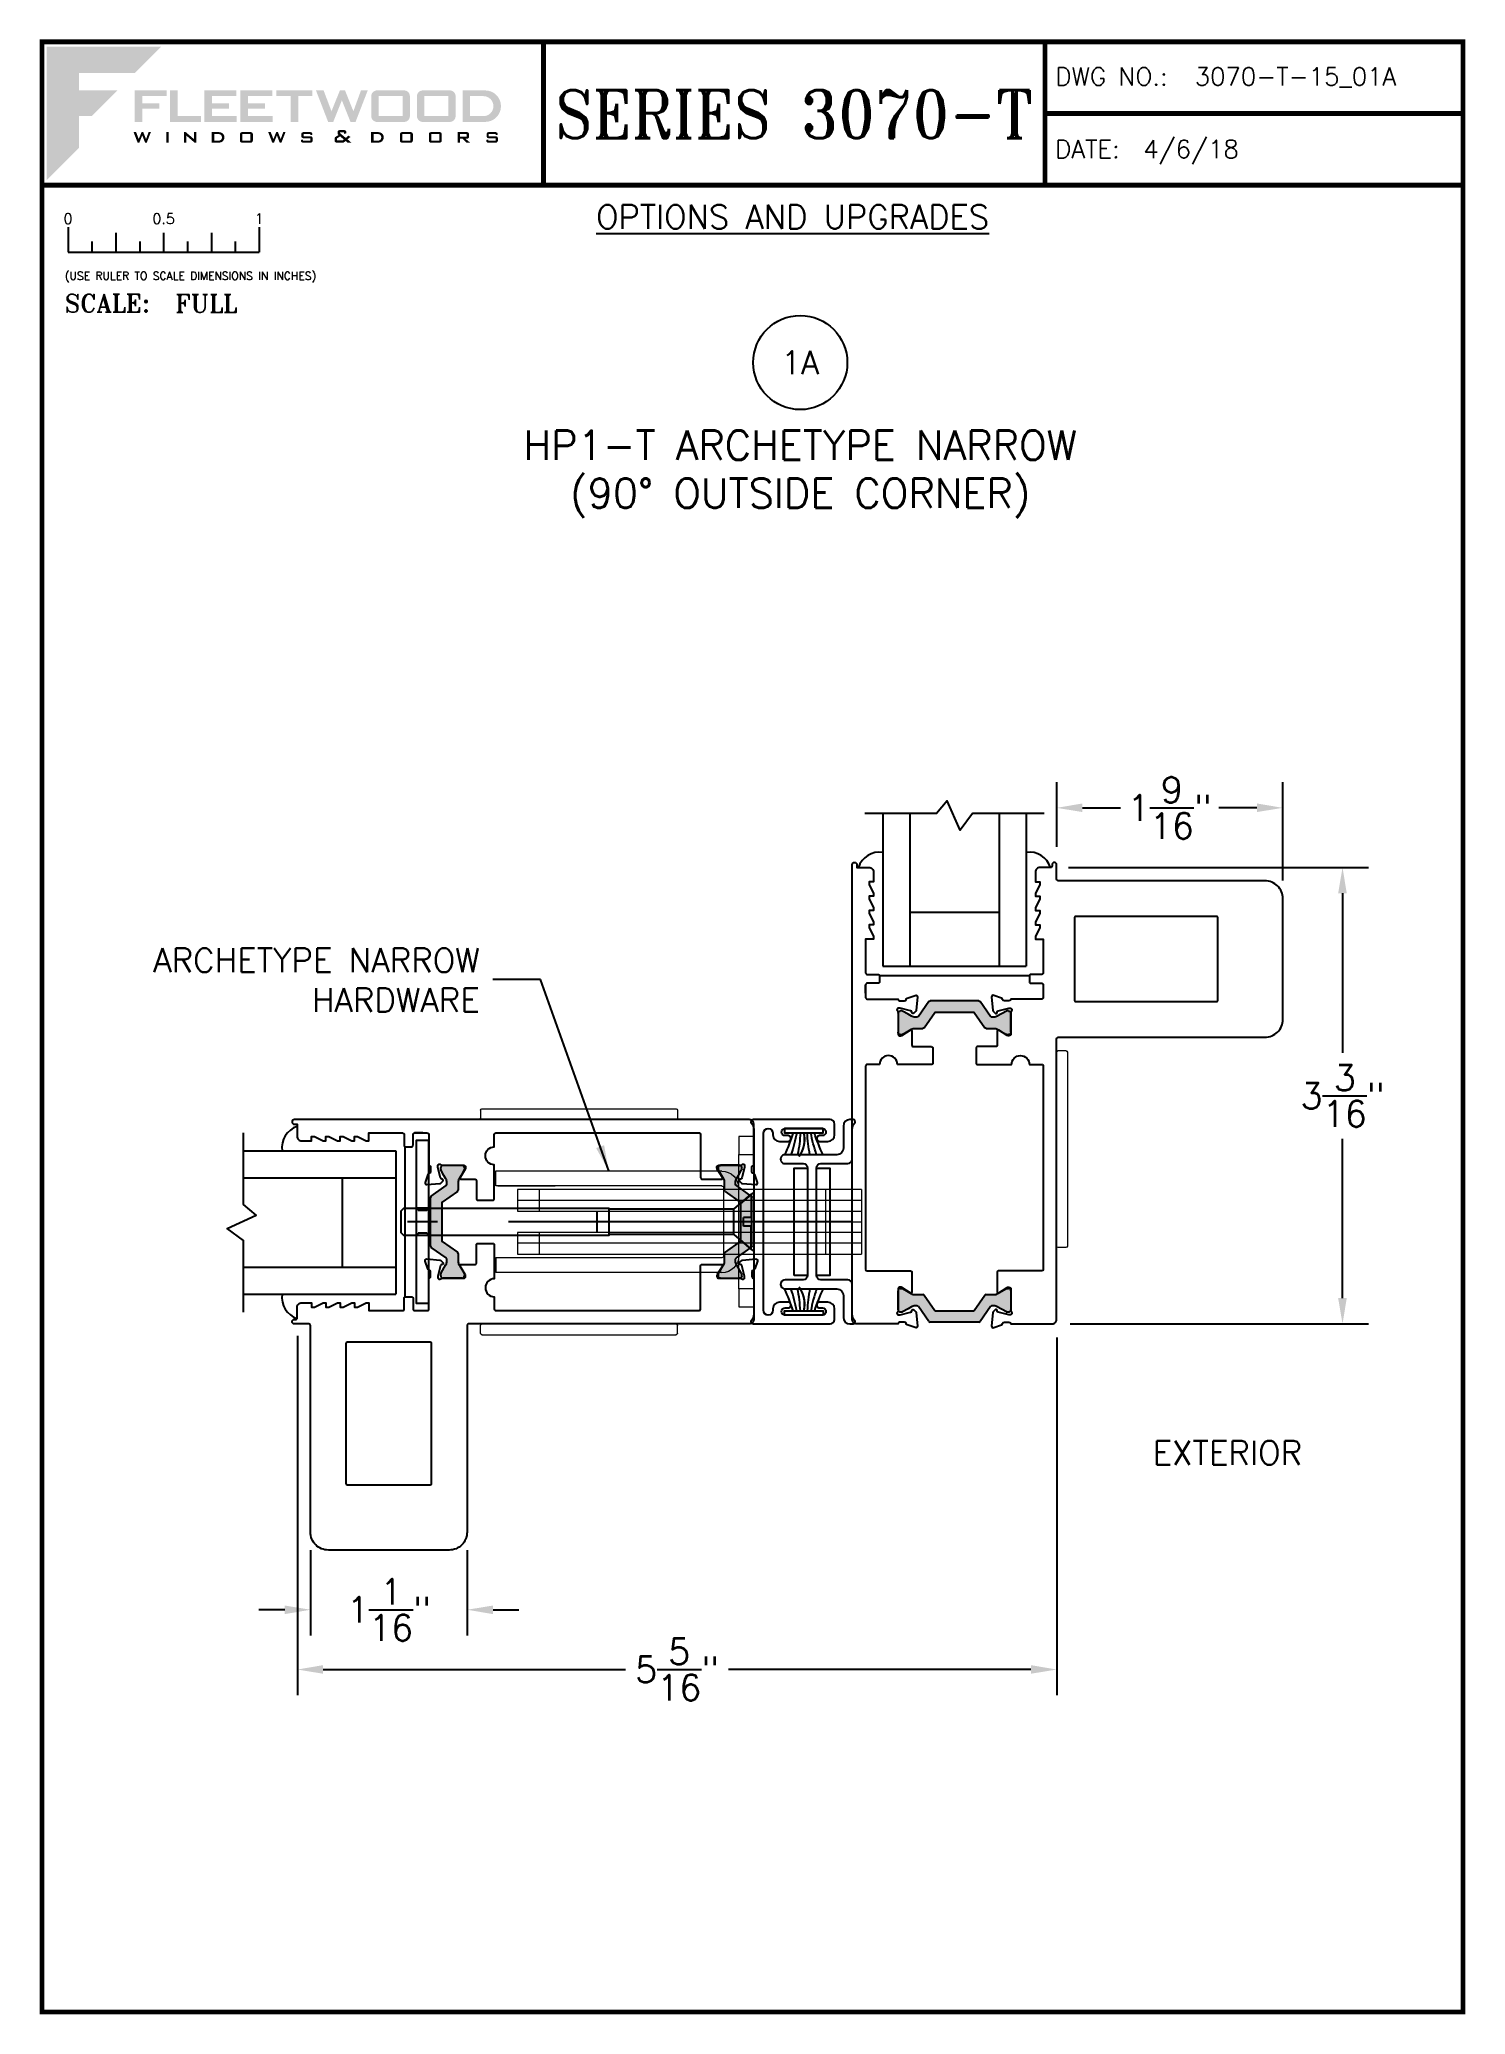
# Paper-space layout 'DETAIL 1A' of a CAD drawing. Extents: x 0.3 to 7.8, y 0.1 to 10.4.
# The model-space entities are those that its viewports show. They can reach past a viewport. Long polylines and large blocks are cut down to what shows.
import ezdxf
from ezdxf.enums import TextEntityAlignment as Align

# ---------------------------------------------------------------- set-up
doc = ezdxf.new("R2010")
doc.units = 0
doc.header["$LTSCALE"] = 0.25
doc.header["$MEASUREMENT"] = 0
doc.layers.get('0').update_dxf_attribs({"linetype": 'CONTINUOUS'})
doc.layers.get('DEFPOINTS').update_dxf_attribs({"color": 1, "linetype": 'CONTINUOUS'})
for name, color, linetype in [('DIM', 7, 'CONTINUOUS'), ('GLASS-VINYL', 7, 'CONTINUOUS'), ('I-STRUT', 7, 'CONTINUOUS'), ('SEAL', 7, 'CONTINUOUS'), ('TEXT', 7, 'CONTINUOUS'), ('TRACK', 7, 'CONTINUOUS'), ('VENT', 5, 'CONTINUOUS')]:
    doc.layers.add(name, color=color, linetype=linetype)
doc.layers.add('VP', color=40, linetype='CONTINUOUS', plot=False)
doc.layers.get('VP').off()
doc.styles.add('ROMANS', font='romans')
doc.styles.add('ROMANT', font='romant')
doc.styles.add('SIMPLEX-094', font='simplex.shx', dxfattribs={"height": 0.094})
doc.styles.get("Standard").update_dxf_attribs({"font": 'simplex.shx'})
doc.dimstyles.new('THREE-QUARTER SCALE', dxfattribs={"dimscale": 0.75, "dimtxt": 0.18, "dimasz": 0.18, "dimexe": 0.18, "dimexo": 0.125, "dimgap": 0.09, "dimtad": 0, "dimtih": 1, "dimtoh": 1, "dimdec": 4, "dimlfac": 1.333, "dimzin": 0, "dimdsep": 46, "dimlunit": 5, "dimtxsty": 'Standard', "dimcen": 0.09, "dimadec": 0, "dimazin": 0, "dimtfac": 1, "dimtdec": 4, "dimtofl": 0, "dimtmove": 0, "dimatfit": 3, "dimfxl": 0, "dimtolj": 1, "dimtzin": 0, "dimarcsym": 0})

# ---------------------------------------------------------------- blocks, each defined once
blk = doc.blocks.new('*D139')
at = {"layer": 'DEFPOINTS', "color": 0}
for p in [(1.65, 3.758), (5.624, 3.75), (5.624, 1.918)]:
    blk.add_point(p, dxfattribs=at)
at = {"layer": 'TRACK', "color": 0, "lineweight": -2}
for p, q in [((1.65, 3.665), (1.65, 1.783)), ((5.624, 3.656), (5.624, 1.783)), ((1.785, 1.918), (3.367, 1.918)), ((5.489, 1.918), (3.907, 1.918))]:
    blk.add_line(p, q, dxfattribs=at)
at = {"layer": 'TRACK', "color": 0}
for points in [[(1.785, 1.941), (1.785, 1.896), (1.65, 1.918)], [(5.489, 1.941), (5.489, 1.896), (5.624, 1.918)]]:
    blk.add_solid(points, dxfattribs=at)
at = {"layer": 'TRACK', "color": 0, "insert": (3.637, 1.918), "char_height": 0.135, "attachment_point": 5}
blk.add_mtext('\\A1;5{\\H1.000000x;\\S5/16;}"', dxfattribs=at)
blk = doc.blocks.new('sectball')
blk.add_circle((0, 0), 0.125)
blk.add_attdef('NO', text='', height=0.062).set_placement((0, 0), align=Align.MIDDLE_CENTER)
for tag, p in [('LINE1', (0, -0.2588)), ('LINE2', (0, -0.3864)), ('LINE3', (0, -0.5214))]:
    blk.add_attdef(tag, text='', height=0.078).set_placement(p, align=Align.CENTER)
blk = doc.blocks.new('Fleetwood_Logo_6-10-15')
h = blk.add_hatch(color=154)
h.dxf.hatch_style = 1
h.paths.add_polyline_path([(0.2526, -0.0017), (0.0019, -0.0017), (0.0019, -0.2942), (0.0725, -0.2236), (0.0725, -0.1535), (0.1007, -0.1535), (0.1567, -0.0976), (0.0725, -0.0976), (0.0725, -0.0596), (0.1946, -0.0596)])
h = blk.add_hatch(color=251)
h.dxf.hatch_style = 1
h.paths.add_polyline_path([(0.2487, -0.1256), (0.2112, -0.1256), (0.2112, -0.1102), (0.2647, -0.1102), (0.2647, -0.0976), (0.1946, -0.0976), (0.1946, -0.1667), (0.2112, -0.1667), (0.2112, -0.1377), (0.2487, -0.1377)])
h = blk.add_hatch(color=251)
h.dxf.hatch_style = 1
h.paths.add_polyline_path([(0.2886, -0.0976), (0.272, -0.0976), (0.272, -0.1667), (0.3401, -0.1667), (0.3401, -0.1535), (0.2886, -0.1535)])
h = blk.add_hatch(color=251)
h.dxf.hatch_style = 1
h.paths.add_polyline_path([(0.4175, -0.0976), (0.3474, -0.0976), (0.3474, -0.1667), (0.4185, -0.1667), (0.4185, -0.1534), (0.364, -0.1534), (0.364, -0.1377), (0.4015, -0.1377), (0.4015, -0.1256), (0.364, -0.1256), (0.364, -0.1102), (0.4175, -0.1102)])
h = blk.add_hatch(color=251)
h.dxf.hatch_style = 1
h.paths.add_polyline_path([(0.4965, -0.0976), (0.4264, -0.0976), (0.4264, -0.1667), (0.4975, -0.1667), (0.4975, -0.1534), (0.443, -0.1534), (0.443, -0.1377), (0.4804, -0.1377), (0.4804, -0.1256), (0.443, -0.1256), (0.443, -0.1102), (0.4965, -0.1102)])
h = blk.add_hatch(color=251)
h.dxf.hatch_style = 1
h.paths.add_polyline_path([(0.5842, -0.0976), (0.5054, -0.0976), (0.5054, -0.1102), (0.5365, -0.1102), (0.5365, -0.1667), (0.5531, -0.1667), (0.5531, -0.1102), (0.5842, -0.1102)])
h = blk.add_hatch(color=251)
h.dxf.hatch_style = 1
h.paths.add_polyline_path([(0.6089, -0.0976), (0.5921, -0.0976), (0.6188, -0.1667), (0.63, -0.1667), (0.6489, -0.1192), (0.6679, -0.1667), (0.6789, -0.1667), (0.7056, -0.0976), (0.6908, -0.0976), (0.6742, -0.1433), (0.6558, -0.0976), (0.6446, -0.0976), (0.6261, -0.1433)])
h = blk.add_hatch(color=251)
h.dxf.hatch_style = 1
h.paths.add_polyline_path([(0.7853, -0.0976), (0.726, -0.0976, 0.414214), (0.7133, -0.1102), (0.7133, -0.154, 0.414214), (0.726, -0.1667), (0.7853, -0.1667, 0.414214), (0.798, -0.154), (0.798, -0.1102, 0.414214)])
h.paths.add_polyline_path([(0.7819, -0.1102), (0.7819, -0.154), (0.7294, -0.154), (0.7294, -0.1102)], flags=16)
h = blk.add_hatch(color=251)
h.dxf.hatch_style = 1
h.paths.add_polyline_path([(0.8856, -0.0976), (0.8262, -0.0976, 0.414214), (0.8136, -0.1102), (0.8136, -0.154, 0.414214), (0.8262, -0.1667), (0.8856, -0.1667, 0.414214), (0.8982, -0.154), (0.8982, -0.1102, 0.414214)])
h.paths.add_polyline_path([(0.8822, -0.1102), (0.8822, -0.154), (0.8296, -0.154), (0.8296, -0.1102)], flags=16)
h = blk.add_hatch(color=251)
h.dxf.hatch_style = 1
h.paths.add_polyline_path([(0.9632, -0.0976), (0.914, -0.0976), (0.914, -0.1667), (0.9632, -0.1667, 1)])
h.paths.add_polyline_path([(0.9301, -0.1102), (0.9593, -0.1102, -1), (0.9593, -0.154), (0.9301, -0.154)], flags=16)
h = blk.add_hatch(color=7)
h.dxf.hatch_style = 1
h.paths.add_polyline_path([(0.2301, -0.1891), (0.2251, -0.1891), (0.2196, -0.2043), (0.2134, -0.1891), (0.2097, -0.1891), (0.2035, -0.2043), (0.1978, -0.1891), (0.1922, -0.1891), (0.2011, -0.2121), (0.2048, -0.2121), (0.2112, -0.1963), (0.2175, -0.2121), (0.2212, -0.2121)])
h = blk.add_hatch(color=7)
h.dxf.hatch_style = 1
h.paths.add_polyline_path([(0.2691, -0.1891), (0.2637, -0.1891), (0.2637, -0.2118), (0.2637, -0.2121), (0.2691, -0.2121)])
h = blk.add_hatch(color=7)
h.dxf.hatch_style = 1
h.paths.add_polyline_path([(0.3077, -0.1964), (0.3259, -0.2121), (0.3298, -0.2121), (0.3298, -0.1891), (0.325, -0.1891), (0.325, -0.2047), (0.3067, -0.1891), (0.3029, -0.1891), (0.3029, -0.2121), (0.3077, -0.2121)])
h = blk.add_hatch(color=7)
h.dxf.hatch_style = 1
h.paths.add_polyline_path([(0.3801, -0.1891), (0.3637, -0.1891), (0.3637, -0.2121), (0.3801, -0.2121, 1)])
h.paths.add_polyline_path([(0.3691, -0.2079), (0.3691, -0.1933), (0.3788, -0.1933, -1), (0.3788, -0.2079)], flags=16)
h = blk.add_hatch(color=7)
h.dxf.hatch_style = 1
h.paths.add_polyline_path([(0.4537, -0.2079), (0.4537, -0.1933, 0.414214), (0.4495, -0.1891), (0.4297, -0.1891, 0.414214), (0.4255, -0.1933), (0.4255, -0.2079, 0.414214), (0.4297, -0.2121), (0.4495, -0.2121, 0.414214)])
h.paths.add_polyline_path([(0.4308, -0.2079), (0.4308, -0.1933), (0.4484, -0.1933), (0.4484, -0.2079)], flags=16)
h = blk.add_hatch(color=7)
h.dxf.hatch_style = 1
h.paths.add_polyline_path([(0.5253, -0.1891), (0.5203, -0.1891), (0.5148, -0.2043), (0.5087, -0.1891), (0.5049, -0.1891), (0.4988, -0.2043), (0.493, -0.1891), (0.4874, -0.1891), (0.4963, -0.2121), (0.5001, -0.2121), (0.5064, -0.1963), (0.5127, -0.2121), (0.5164, -0.2121)])
h = blk.add_hatch(color=7)
h.dxf.hatch_style = 1
h.paths.add_polyline_path([(0.5801, -0.1891), (0.5643, -0.1891, 0.414214), (0.56, -0.1933), (0.56, -0.1981, 0.414214), (0.5643, -0.2024), (0.58, -0.2024), (0.58, -0.2078), (0.5637, -0.2078), (0.5637, -0.2052), (0.5591, -0.2062), (0.5591, -0.2078, 0.414214), (0.5634, -0.2121), (0.5805, -0.2121, 0.414214), (0.5848, -0.2078), (0.5848, -0.2024, 0.414214), (0.5805, -0.1982), (0.5648, -0.1982), (0.5648, -0.193), (0.5798, -0.193), (0.5798, -0.1958), (0.5843, -0.1948), (0.5843, -0.1933, 0.414214)])
h = blk.add_hatch(color=7)
h.dxf.hatch_style = 1
h.paths.add_polyline_path([(0.645, -0.1913, -0.222262), (0.6447, -0.1906), (0.6447, -0.1892), (0.6535, -0.1892), (0.6535, -0.193), (0.6587, -0.1918), (0.6587, -0.189, 0.414214), (0.6544, -0.1847), (0.6437, -0.1847, 0.414214), (0.6394, -0.189), (0.6394, -0.1922, 0.222262), (0.6407, -0.1948), (0.6415, -0.1955), (0.6345, -0.1998, 0.260684), (0.6329, -0.2027), (0.6329, -0.2078, 0.414214), (0.6372, -0.2121), (0.6514, -0.2121, 0.17577), (0.6536, -0.2113), (0.657, -0.2085), (0.6614, -0.2121), (0.6699, -0.2121), (0.6613, -0.2049), (0.6676, -0.1997), (0.6637, -0.1964), (0.6574, -0.2017)])
h.paths.add_polyline_path([(0.6532, -0.2052), (0.6509, -0.2072, -0.17577), (0.6502, -0.2074), (0.6382, -0.2074), (0.6382, -0.2033, -0.260684), (0.6387, -0.2025), (0.6451, -0.1985)], flags=16)
h = blk.add_hatch(color=7)
h.dxf.hatch_style = 1
h.paths.add_polyline_path([(0.7294, -0.1891), (0.713, -0.1891), (0.713, -0.2121), (0.7294, -0.2121, 1)])
h.paths.add_polyline_path([(0.7184, -0.2079), (0.7184, -0.1933), (0.7281, -0.1933, -1), (0.7281, -0.2079)], flags=16)
h = blk.add_hatch(color=7)
h.dxf.hatch_style = 1
h.paths.add_polyline_path([(0.8045, -0.2079), (0.8045, -0.1933, 0.414214), (0.8003, -0.1891), (0.7805, -0.1891, 0.414214), (0.7763, -0.1933), (0.7763, -0.2079, 0.414214), (0.7805, -0.2121), (0.8003, -0.2121, 0.414214)])
h.paths.add_polyline_path([(0.7816, -0.2079), (0.7816, -0.1933), (0.7992, -0.1933), (0.7992, -0.2079)], flags=16)
h = blk.add_hatch(color=7)
h.dxf.hatch_style = 1
h.paths.add_polyline_path([(0.8678, -0.2079), (0.8678, -0.1933, 0.414214), (0.8636, -0.1891), (0.8438, -0.1891, 0.414214), (0.8396, -0.1933), (0.8396, -0.2079, 0.414214), (0.8438, -0.2121), (0.8636, -0.2121, 0.414214)])
h.paths.add_polyline_path([(0.8449, -0.2079), (0.8449, -0.1933), (0.8624, -0.1933), (0.8624, -0.2079)], flags=16)
h = blk.add_hatch(color=7)
h.dxf.hatch_style = 1
h.paths.add_polyline_path([(0.9277, -0.1993), (0.9277, -0.1933, 0.414214), (0.9235, -0.1891), (0.9028, -0.1891), (0.9028, -0.2121), (0.9082, -0.2121), (0.9082, -0.2035), (0.9131, -0.2035), (0.9224, -0.2121), (0.9303, -0.2121), (0.9197, -0.2035), (0.9235, -0.2035, 0.414214)])
h.paths.add_polyline_path([(0.9082, -0.1993), (0.9082, -0.1933), (0.9214, -0.1933, -0.414214), (0.9224, -0.1943), (0.9224, -0.1983, -0.414214), (0.9214, -0.1993)], flags=16)
h = blk.add_hatch(color=7)
h.dxf.hatch_style = 1
h.paths.add_polyline_path([(0.9867, -0.1982), (0.971, -0.1982), (0.971, -0.193), (0.9859, -0.193), (0.9859, -0.1958), (0.9905, -0.1948), (0.9905, -0.1933, 0.414214), (0.9863, -0.1891), (0.9705, -0.1891, 0.414214), (0.9662, -0.1933), (0.9662, -0.1981, 0.414214), (0.9705, -0.2024), (0.9862, -0.2024), (0.9862, -0.2078), (0.9699, -0.2078), (0.9699, -0.2052), (0.9653, -0.2062), (0.9653, -0.2078, 0.414214), (0.9696, -0.2121), (0.9867, -0.2121, 0.414214), (0.991, -0.2078), (0.991, -0.2024, 0.414214)])
blk = doc.blocks.new('A-SIZE_P')
at = {"const_width": 0.025}
blk.add_lwpolyline([(0.313, 0.125), (7.751, 0.125), (7.751, 10.437), (0.313, 10.437)], close=True, dxfattribs=at)
for points in [[(2.938, 10.437), (2.938, 9.687)], [(5.563, 10.437), (5.563, 9.687)], [(5.563, 10.062), (7.751, 10.062)], [(0.313, 9.687), (7.751, 9.687)]]:
    blk.add_lwpolyline(points, dxfattribs=at)
at = {"xscale": 2.387023416083395, "yscale": 2.387023416083395, "zscale": 2.387023416083395}
blk.add_blockref('Fleetwood_Logo_6-10-15', (0.334, 10.416), dxfattribs=at)
for s, style, p in [('DWG NO.:', 'SIMPLEX-094', (5.617, 10.209)), ('DATE:', 'SIMPLEX-094', (5.616, 9.829)), ('SCALE:', 'ROMANT', (0.433, 9.022))]:
    blk.add_text(s, height=0.094, dxfattribs=dict(style=style)).set_placement(p)
for tag, p, style in [('DWG_NO', (6.346, 10.209), 'SIMPLEX-094'), ('DATE', (6.077, 9.829), 'SIMPLEX-094'), ('SCALE', (1.011, 9.02), 'ROMANT')]:
    blk.add_attdef(tag, p, '', height=0.094, dxfattribs=dict(style=style))
for tag, height, style, width, p, p2 in [('DWG_NO_F', 0.094, 'SIMPLEX-094', 1.745692, (6.347, 10.209), (7.683, 10.209)), ('PRODUCT', 0.25, 'ROMANT', 1.390728, (3.001, 9.934), (5.5, 9.934))]:
    blk.add_attdef(tag, text='', height=height, dxfattribs=dict(style=style, width=width)).set_placement(p, p2, align=Align.FIT)
blk = doc.blocks.new('Full')
for p, q in [((0.137, -0.219), (0.137, -0.35)), ((0.262, -0.294), (0.262, -0.35)), ((0.387, -0.249), (0.387, -0.35)), ((0.512, -0.294), (0.512, -0.35)), ((0.637, -0.249), (0.637, -0.35)), ((0.762, -0.294), (0.762, -0.35)), ((0.887, -0.249), (0.887, -0.35)), ((1.012, -0.294), (1.012, -0.35)), ((1.137, -0.219), (1.137, -0.35)), ((0.137, -0.35), (1.137, -0.35))]:
    blk.add_line(p, q)
for s, p in [('0', (0.137, -0.219)), ('0.5', (0.637, -0.219)), ('1', (1.137, -0.219))]:
    blk.add_text(s, height=0.055).set_placement(p, align=Align.BOTTOM_CENTER)
at = {"style": 'ROMANS'}
blk.add_text('(USE RULER TO SCALE DIMENSIONS IN INCHES)', height=0.04115, dxfattribs=at).set_placement((0.12, -0.495))
blk = doc.blocks.new('*D142')
at = {"layer": 'DEFPOINTS', "color": 0}
for p in [(5.592, 6.116), (5.6, 3.727), (7.12, 3.727)]:
    blk.add_point(p, dxfattribs=at)
at = {"layer": 'TRACK', "color": 0, "lineweight": -2}
for p, q in [((5.686, 6.116), (7.255, 6.116)), ((7.12, 5.981), (7.12, 5.146)), ((7.12, 3.862), (7.12, 4.696)), ((5.694, 3.727), (7.255, 3.727))]:
    blk.add_line(p, q, dxfattribs=at)
at = {"layer": 'TRACK', "color": 0}
for points in [[(7.097, 5.981), (7.142, 5.981), (7.12, 6.116)], [(7.097, 3.862), (7.142, 3.862), (7.12, 3.727)]]:
    blk.add_solid(points, dxfattribs=at)
at = {"layer": 'TRACK', "color": 0, "insert": (7.12, 4.921), "char_height": 0.135, "attachment_point": 5}
blk.add_mtext('\\A1;3{\\H1.000000x;\\S3/16;}"', dxfattribs=at)
blk = doc.blocks.new('*D140')
at = {"layer": 'DEFPOINTS', "color": 0}
for p in [(1.719, 2.637), (2.539, 2.637), (2.539, 2.231)]:
    blk.add_point(p, dxfattribs=at)
at = {"layer": 'TRACK', "color": 0, "lineweight": -2}
for p, q in [((1.719, 2.543), (1.719, 2.096)), ((2.539, 2.543), (2.539, 2.096)), ((1.584, 2.231), (1.449, 2.231)), ((2.674, 2.231), (2.809, 2.231))]:
    blk.add_line(p, q, dxfattribs=at)
at = {"layer": 'TRACK', "color": 0}
for points in [[(1.584, 2.253), (1.584, 2.208), (1.719, 2.231)], [(2.674, 2.253), (2.674, 2.208), (2.539, 2.231)]]:
    blk.add_solid(points, dxfattribs=at)
at = {"layer": 'TRACK', "color": 0, "insert": (2.129, 2.231), "char_height": 0.135, "attachment_point": 5}
blk.add_mtext('\\A1;1{\\H1.000000x;\\S1/16;}"', dxfattribs=at)
blk = doc.blocks.new('*D141')
at = {"layer": 'DEFPOINTS', "color": 0}
for p in [(6.807, 6.428), (5.624, 6.131), (6.807, 5.953)]:
    blk.add_point(p, dxfattribs=at)
at = {"layer": 'TRACK', "color": 0, "lineweight": -2}
for p, q in [((5.624, 6.224), (5.624, 6.563)), ((6.807, 6.047), (6.807, 6.563)), ((5.759, 6.428), (5.958, 6.428)), ((6.672, 6.428), (6.473, 6.428))]:
    blk.add_line(p, q, dxfattribs=at)
at = {"layer": 'TRACK', "color": 0}
for points in [[(5.759, 6.451), (5.759, 6.406), (5.624, 6.428)], [(6.672, 6.451), (6.672, 6.406), (6.807, 6.428)]]:
    blk.add_solid(points, dxfattribs=at)
at = {"layer": 'TRACK', "color": 0, "insert": (6.215, 6.428), "char_height": 0.135, "attachment_point": 5}
blk.add_mtext('\\A1;1{\\H1.000000x;\\S9/16;}"', dxfattribs=at)
blk = doc.blocks.new('*U63')
for centre, radius, start, end in [((-0.303, 1.135), 1.112, 287.4409, 295.9325), ((-0.19, 1.188), 1.16, 280.9256, 288.7507), ((-0.031, 1.124), 1.102, 273.1709, 281.1969), ((-0.031, -1.124), 1.102, 78.8031, 86.8291), ((-0.19, -1.188), 1.16, 71.2493, 79.0744), ((-0.303, -1.135), 1.112, 64.0675, 72.5591)]:
    blk.add_arc(centre, radius, start, end)
at = {"layer": 'SEAL'}
blk.add_lwpolyline([(0, -0.135), (0, 0.135), (0.03, 0.135), (0.03, -0.135)], close=True, dxfattribs=at)
at = {"layer": 'SEAL', "const_width": 0.015}
blk.add_lwpolyline([(0.03, 0, 0.219791), (0.196, 0.034)], format="xyb", dxfattribs=at)
at = {"flags": 9}
for tag, p in [('MANUFACTURER_PART_#', (0, -0.199)), ('FLEETWOOD_PART_#', (-0.001, -0.249))]:
    blk.add_attdef(tag, p, '', height=0.0312, dxfattribs=at)
blk = doc.blocks.new('Yoke Strike Plate')
for points in [[(-0.094, -0.375), (-0.094, 0.375), (0, 0.375), (0, -0.375)], [(0.062, -0.375), (0.062, 0.375), (0.156, 0.375), (0.156, -0.375)]]:
    blk.add_lwpolyline(points, close=True)
blk = doc.blocks.new('24889_20mmX6mm_Std_I-Strut')
at = {"layer": 'I-STRUT'}
h = blk.add_hatch(color=256, dxfattribs=at)
h.dxf.hatch_style = 1
h.paths.add_polyline_path([(0.252, 0.109, -0.103471), (0.256, 0.112, -0.13774), (0.262, 0.114), (0.276, 0.114, -0.131652), (0.299, 0.108), (0.362, 0.072, 0.131652), (0.366, 0.071), (0.378, 0.071, 0.414214), (0.394, 0.087), (0.394, 0.22, 0.414214), (0.378, 0.236), (0.366, 0.236, 0.131652), (0.362, 0.235), (0.299, 0.199, -0.131652), (0.276, 0.193), (0.221, 0.193, 0.244698), (0.211, 0.188), (0.137, 0.082, -0.244698), (0.131, 0.079), (-0.131, 0.079, -0.244698), (-0.137, 0.082), (-0.211, 0.188, 0.244698), (-0.221, 0.193), (-0.276, 0.193, -0.131652), (-0.299, 0.199), (-0.323, 0.213), (-0.362, 0.235, 0.131652), (-0.366, 0.236), (-0.378, 0.236, 0.414214), (-0.394, 0.22), (-0.394, 0.087, 0.414214), (-0.378, 0.071), (-0.366, 0.071, 0.131652), (-0.362, 0.072), (-0.323, 0.094), (-0.299, 0.108, -0.131652), (-0.276, 0.114), (-0.262, 0.114, -0.244698), (-0.252, 0.109), (-0.179, 0.005, 0.244698), (-0.17, 0), (0.17, 0, 0.244698), (0.179, 0.005)])
for p, q in [((-0.394, 0.087), (-0.394, 0.22)), ((-0.378, 0.236), (-0.366, 0.236)), ((-0.362, 0.235), (-0.323, 0.213)), ((-0.323, 0.213), (-0.299, 0.199)), ((-0.276, 0.193), (-0.221, 0.193)), ((-0.211, 0.188), (-0.137, 0.082)), ((0.137, 0.082), (0.211, 0.188)), ((0.221, 0.193), (0.276, 0.193)), ((0.299, 0.199), (0.362, 0.235)), ((0.366, 0.236), (0.378, 0.236)), ((0.394, 0.22), (0.394, 0.087)), ((-0.366, 0.071), (-0.378, 0.071)), ((-0.323, 0.094), (-0.362, 0.072)), ((-0.299, 0.108), (-0.323, 0.094)), ((-0.262, 0.114), (-0.276, 0.114)), ((-0.179, 0.005), (-0.252, 0.109)), ((0.17, 0), (-0.17, 0)), ((-0.131, 0.079), (0.131, 0.079)), ((0.252, 0.109), (0.179, 0.005)), ((0.276, 0.114), (0.262, 0.114)), ((0.362, 0.072), (0.299, 0.108)), ((0.378, 0.071), (0.366, 0.071))]:
    blk.add_line(p, q, dxfattribs=at)
for centre, radius, start, end in [((-0.378, 0.22), 0.0157, 90, 180), ((-0.366, 0.228), 0.00827, 60, 90), ((-0.276, 0.24), 0.0472, 240, 270), ((-0.221, 0.181), 0.0118, 35, 90), ((0.221, 0.181), 0.0118, 90, 145), ((0.276, 0.24), 0.0472, 270, 300), ((0.366, 0.228), 0.00827, 90, 120), ((0.378, 0.22), 0.0157, 360, 90), ((-0.378, 0.087), 0.0157, 180, 270), ((-0.366, 0.079), 0.00827, 270, 300), ((-0.276, 0.067), 0.0472, 90, 120), ((-0.262, 0.102), 0.0118, 35, 90), ((-0.17, 0.012), 0.0118, 215, 270), ((-0.131, 0.087), 0.00787, 215, 270), ((0.131, 0.087), 0.00787, 270, 325), ((0.17, 0.012), 0.0118, 270, 325), ((0.262, 0.102), 0.0118, 121.3703, 145), ((0.262, 0.102), 0.0118, 90, 121.3703), ((0.276, 0.067), 0.0472, 60, 90), ((0.366, 0.079), 0.00827, 240, 270), ((0.378, 0.087), 0.0157, 270, 360)]:
    blk.add_arc(centre, radius, start, end, dxfattribs=at)
blk = doc.blocks.new('3779-1_HP-T_Archetype_Narrow_Lock_Stile_Component-1')
for points in [[(2.968, -1.753, 0.414214), (3.093, -1.628), (3.093, -0.185, -0.414214), (3.103, -0.175), (3.205, -0.175, 1), (3.205, -0.143), (3.195, -0.143, -0.414214), (3.185, -0.133), (3.185, -0.058, 0.414214), (3.154, -0.027), (3.085, -0.027), (3.085, -0.057), (3.065, -0.057), (3.005, -0.027), (2.985, -0.027), (2.985, -0.057), (2.965, -0.057), (2.905, -0.027), (2.885, -0.027), (2.885, -0.057), (2.865, -0.057), (2.805, -0.027), (2.785, -0.027), (2.785, -0.057), (2.765, -0.057), (2.705, -0.027), (2.685, -0.027), (2.685, -0.082), (2.449, -0.082, -0.414214), (2.439, -0.072), (2.439, 0.005, 0.414214), (2.429, 0.015), (2.387, 0.015, 0.414214), (2.377, 0.005), (2.377, -0.072, -0.414214), (2.367, -0.082), (2.277, -0.082, -0.414214), (2.267, -0.072), (2.267, 0.144, -0.414214), (2.255, 0.155), (2.255, 0.19, -0.359508), (2.265, 0.202, 0.263725), (2.274, 0.209), (2.293, 0.264), (2.293, 0.264, 0.548619), (2.281, 0.279), (2.19, 0.271, 0.176327), (2.183, 0.268), (2.169, 0.254, 0.57735), (2.172, 0.241), (2.176, 0.24, -0.267949), (2.185, 0.232), (2.204, 0.159, -0.065543), (2.204, 0.156), (2.204, 0.148, -0.6885), (2.184, 0.14, 0.213422), (2.175, 0.144), (2.023, 0.144, -0.414214), (2.011, 0.155), (2.011, 0.164, -0.137872), (2.013, 0.17), (2.049, 0.229, 0.585524), (2.042, 0.241), (1.94, 0.241, -0.414214), (1.935, 0.246), (1.935, 0.377, 0.414214), (1.925, 0.387), (1.82, 0.387, 0.414214), (1.81, 0.377), (1.81, 0.14, -1), (1.81, 0.015), (1.81, -0.072, -0.414214), (1.8, -0.082), (0.38, -0.082, -0.406968), (0.37, -0.072), (0.37, 0.231, 0.414214), (0.36, 0.241), (0.225, 0.241, 0.585524), (0.218, 0.229), (0.254, 0.17, -0.137872), (0.256, 0.164), (0.256, 0.155, -0.414214), (0.244, 0.144), (0.092, 0.144, 0.213422), (0.083, 0.14, -0.6885), (0.063, 0.148), (0.063, 0.156, -0.065543), (0.063, 0.159), (0.082, 0.232, -0.267949), (0.091, 0.24), (0.095, 0.241, 0.57735), (0.098, 0.254), (0.084, 0.268, 0.176327), (0.077, 0.271), (-0.014, 0.279, 0.548619), (-0.026, 0.264), (-0.026, 0.264), (-0.007, 0.209, 0.263725), (0.002, 0.202, -0.359508), (0.012, 0.19), (0.012, 0.155, -0.414214), (0, 0.144), (0, -0.144, 0.414214), (0.031, -0.175), (1.99, -0.175, -0.414214), (2, -0.185), (2, -1.628, 0.414214), (2.125, -1.753)], [(2.25, -0.31), (2.25, -1.29, 0.414214), (2.26, -1.3), (2.833, -1.3, 0.414214), (2.843, -1.29), (2.843, -0.31, 0.414214), (2.833, -0.3), (2.26, -0.3, 0.414214)]]:
    blk.add_lwpolyline(points, format="xyb", close=True)
blk = doc.blocks.new('3773-1_Lock_Stile_Component-1')
blk.add_lwpolyline([(2.309, 0.082), (2.367, 0.082), (2.277, 0.082, 0.414214), (2.267, 0.072), (2.267, -0.144, 0.414214), (2.255, -0.155), (2.255, -0.19, 0.359508), (2.265, -0.202, -0.263725), (2.274, -0.209), (2.293, -0.264), (2.293, -0.264, -0.548619), (2.281, -0.279), (2.19, -0.271, -0.176327), (2.183, -0.268), (2.169, -0.254, -0.57735), (2.172, -0.241), (2.176, -0.24, 0.267949), (2.185, -0.232), (2.204, -0.159, 0.065543), (2.204, -0.156), (2.204, -0.148, 0.6885), (2.184, -0.14, -0.213422), (2.175, -0.144), (2.023, -0.144, 0.414214), (2.011, -0.155), (2.011, -0.164, 0.137872), (2.013, -0.17), (2.049, -0.229, -0.585524), (2.042, -0.241), (1.945, -0.241, 0.414214), (1.935, -0.251), (1.935, -0.377, -0.414214), (1.925, -0.387), (1.82, -0.387, -0.414214), (1.81, -0.377), (1.81, -0.14, 1), (1.81, -0.015), (1.81, 0.072, 0.414214), (1.8, 0.082), (0.38, 0.082, 0.406968), (0.37, 0.072), (0.37, -0.231, -0.414214), (0.36, -0.241), (0.225, -0.241, -0.585524), (0.218, -0.229), (0.254, -0.17, 0.137872), (0.256, -0.164), (0.256, -0.155, 0.414214), (0.244, -0.144), (0.092, -0.144, -0.213422), (0.083, -0.14, 0.6885), (0.063, -0.148), (0.063, -0.156, 0.065543), (0.063, -0.159), (0.082, -0.232, 0.267949), (0.091, -0.24), (0.095, -0.241, -0.57735), (0.098, -0.254), (0.084, -0.268, -0.176327), (0.077, -0.271), (-0.014, -0.279, -0.548619), (-0.026, -0.264), (-0.026, -0.264), (-0.007, -0.209, -0.263725), (0.002, -0.202, 0.359508), (0.012, -0.19), (0.012, -0.155, 0.414214), (0, -0.144), (0, 0.144, -0.414214), (0.031, 0.175), (3.205, 0.175, -1), (3.205, 0.143), (3.185, 0.143), (3.185, 0.058, -0.414214), (3.154, 0.027), (3.085, 0.027), (3.085, 0.057), (3.065, 0.057), (3.005, 0.027), (2.985, 0.027), (2.985, 0.057), (2.965, 0.057), (2.905, 0.027), (2.885, 0.027), (2.885, 0.057), (2.865, 0.057), (2.805, 0.027), (2.785, 0.027), (2.785, 0.057), (2.765, 0.057), (2.705, 0.027), (2.685, 0.027), (2.685, 0.082), (2.449, 0.082, 0.414214), (2.439, 0.072), (2.439, -0.005, -0.414214), (2.429, -0.015), (2.387, -0.015, -0.414214), (2.377, -0.005), (2.377, 0.072, 0.414214), (2.367, 0.082)], format="xyb")
blk = doc.blocks.new('3780-HP1-T-Archetype_Narrow_Lock_Stile')
for name, p in [('3773-1_Lock_Stile_Component-1', (0.058, 0.538)), ('3779-1_HP-T_Archetype_Narrow_Lock_Stile_Component-1', (0.058, -0.538))]:
    blk.add_blockref(name, p)
at = {"layer": 'I-STRUT', "rotation": 270}
blk.add_blockref('24889_20mmX6mm_Std_I-Strut', (0.07, 0), dxfattribs=at)
at = {"layer": 'I-STRUT', "xscale": -1, "rotation": 90}
blk.add_blockref('24889_20mmX6mm_Std_I-Strut', (2.313, 0), dxfattribs=at)
blk = doc.blocks.new('HP1-T-Archetype-Narrow-Lock-Stile')
at = {"color": 7, "linetype": 'Continuous', "lineweight": 15}
for p, q in [((0.806, 0.778), (0.806, 0.723)), ((0.931, 0.788), (0.816, 0.788)), ((2.056, 0.788), (0.931, 0.788)), ((2.171, 0.788), (2.056, 0.788)), ((2.181, 0.778), (2.181, 0.723)), ((0.273, 0.594), (0.378, 0.594)), ((0.273, 0.469), (0.273, 0.594)), ((0.378, 0.594), (0.378, 0.469)), ((0.378, 0.469), (0.273, 0.469)), ((0.273, -0.469), (0.273, 0.469)), ((0.378, -0.469), (0.378, 0.469)), ((2.073, 0.355), (0.497, 0.355)), ((2.073, 0.25), (2.073, 0.355)), ((-0.479, 0.225), (-0.479, -0.225)), ((-0.479, 0.225), (1.921, 0.225)), ((1.921, 0.15), (-0.479, 0.15)), ((-0.229, -0.225), (-0.229, 0.225)), ((0.483, -0.237), (0.483, 0.236)), ((0.497, 0.25), (2.073, 0.25)), ((2.059, 0.25), (1.659, 0.25)), ((1.771, 0.225), (1.771, 0.075)), ((1.921, 0.225), (1.921, 0.075)), ((1.921, 0.075), (-0.479, 0.075)), ((1.369, 0), (-0.479, 0)), ((-0.479, -0.075), (1.921, -0.075)), ((1.771, -0.075), (1.771, -0.225)), ((1.921, -0.075), (1.921, -0.225)), ((-0.479, -0.15), (1.921, -0.15)), ((1.921, -0.225), (-0.479, -0.225)), ((2.073, -0.25), (0.497, -0.25)), ((2.059, -0.25), (1.659, -0.25)), ((2.073, -0.25), (2.073, -0.355)), ((0.497, -0.355), (2.073, -0.355)), ((0.273, -0.469), (0.378, -0.469)), ((0.273, -0.594), (0.273, -0.469)), ((0.378, -0.469), (0.378, -0.594)), ((0.378, -0.594), (0.273, -0.594)), ((0.806, -0.778), (0.806, -0.723)), ((0.931, -0.788), (0.816, -0.788)), ((2.056, -0.788), (0.931, -0.788)), ((2.171, -0.788), (2.056, -0.788)), ((2.181, -0.778), (2.181, -0.723))]:
    blk.add_line(p, q, dxfattribs=at)
at = {"color": 7, "ltscale": 0.5}
for p, q in [((0.366, 0.125), (0.273, 0.205)), ((2.54, 0.095), (2.63, 0.095)), ((2.555, 0.08), (2.54, 0.095)), ((2.615, 0.08), (2.555, 0.08)), ((2.615, 0.08), (2.63, 0.095)), ((0.273, -0.206), (0.366, -0.125)), ((2.54, -0.095), (2.555, -0.08)), ((2.54, -0.095), (2.63, -0.095)), ((2.555, -0.08), (2.615, -0.08)), ((2.63, -0.095), (2.615, -0.08))]:
    blk.add_line(p, q, dxfattribs=at)
at = {"color": 7}
for p, q in [((0.412, 0.089), (0.291, 0.192)), ((0.291, 0.192), (0.291, 0.03)), ((0.291, 0.03), (0.344, 0.03)), ((0.344, -0.03), (0.344, 0.03)), ((0.412, 0.089), (1.282, 0.089)), ((0.412, -0.089), (0.412, 0.089)), ((1.369, 0.075), (1.369, -0.075)), ((-0.414, 0), (0.273, 0)), ((0.019, 0), (1.985, 0)), ((0.291, -0.193), (0.291, -0.03)), ((0.291, -0.03), (0.344, -0.03)), ((0.412, -0.089), (0.291, -0.193)), ((0.412, -0.089), (1.282, -0.089))]:
    blk.add_line(p, q, dxfattribs=at)
at = {"color": 7, "ltscale": 0.3}
blk.add_line((2.48, 0), (2.69, 0), dxfattribs=at)
blk.add_lwpolyline([(2.54, 0.568), (2.63, 0.568), (2.63, -0.568), (2.54, -0.568)], close=True)
at = {"color": 7}
blk.add_lwpolyline([(2.717, -0.093), (1.282, -0.093), (1.282, 0.093), (2.717, 0.093), (2.735, 0.075), (2.735, -0.075)], close=True, dxfattribs=at)
at = {"color": 7, "linetype": 'Continuous', "lineweight": 15}
for centre, radius, start, end in [((0.816, 0.778), 0.01, 90, 180), ((0.816, 0.723), 0.01, 180, 270), ((2.171, 0.778), 0.01, 0, 90), ((2.171, 0.723), 0.01, 270, 0), ((0.497, 0.236), 0.118, 90, 180), ((0.497, 0.236), 0.0135, 90, 180), ((0.497, -0.237), 0.119, 180, 270), ((0.497, -0.237), 0.0135, 180, 270), ((0.816, -0.723), 0.01, 90, 180), ((0.816, -0.778), 0.01, 180, 270), ((2.171, -0.723), 0.01, 0, 90), ((2.171, -0.778), 0.01, 270, 0)]:
    blk.add_arc(centre, radius, start, end, dxfattribs=at)
blk.add_blockref('3780-HP1-T-Archetype_Narrow_Lock_Stile', (0.216, 0))

msp = doc.modelspace()

# ---------------------------------------------------------------- linework, layer by layer
at = {"color": 7, "linetype": 'Continuous', "lineweight": 15}
msp.add_lwpolyline([(-3.65472, 20.75695, -0.41421356), (-3.64472, 20.76695), (-3.58972, 20.76695, -0.41421356), (-3.57972, 20.75695), (-3.57972, 19.40195, -0.41421356), (-3.58972, 19.39195), (-3.64472, 19.39195, -0.41421356), (-3.65472, 19.40195)], format="xyb", dxfattribs=at)
at = {"color": 5}
msp.add_lwpolyline([(-5.54922, 20.22345), (-5.28922, 20.22345, -1), (-5.28922, 20.17345), (-5.30922, 20.17345, 1.00000878), (-5.30922, 20.13345), (-5.25022, 20.13345, 0.41421356), (-5.20422, 20.17945), (-5.20422, 20.25445, 0.41421356), (-5.23522, 20.28545), (-5.77322, 20.28545, 0.65093753), (-5.78433, 20.26036, -0.18645156), (-5.76822, 20.21868), (-5.76822, 19.57245), (-5.76822, 18.92621, -0.18645156), (-5.78433, 18.88453, 0.65093753), (-5.77322, 18.85945), (-5.23522, 18.85945, 0.41421356), (-5.20422, 18.89045), (-5.20422, 18.96545, 0.41421356), (-5.25022, 19.01145), (-5.30922, 19.01145, 1.00000878), (-5.30922, 18.97145), (-5.28922, 18.97145, -1), (-5.28922, 18.92145), (-5.54922, 18.92145, -1), (-5.54922, 18.97145), (-5.52922, 18.97145, 1.00000878), (-5.52922, 19.01145), (-5.58822, 19.01145, 0.41421356), (-5.63422, 18.96545), (-5.63422, 18.95445, -1), (-5.70022, 18.95445), (-5.70022, 20.19045, -1), (-5.63422, 20.19045), (-5.63422, 20.17945, 0.41421356), (-5.58822, 20.13345), (-5.52922, 20.13345, 1.00000878), (-5.52922, 20.17345), (-5.54922, 20.17345, -1), (-5.54922, 20.22345)], format="xyb", dxfattribs=at)
msp.add_lwpolyline([(-5.54972, 19.10445), (-5.18872, 19.10445, -0.41421356), (-5.14272, 19.05845), (-5.14272, 18.90545, 0.41421356), (-5.09672, 18.85945), (-5.07572, 18.85945, 0.65093753), (-5.06462, 18.88453, -0.18645156), (-5.08072, 18.92621), (-5.08072, 19.13545, 0.41421356), (-5.11172, 19.16645), (-5.29972, 19.16645, -0.41421356), (-5.33072, 19.19745), (-5.33072, 19.94745, -0.41421356), (-5.29972, 19.97845), (-5.11172, 19.97845, 0.41421356), (-5.08072, 20.00945), (-5.08072, 20.21868, -0.18645156), (-5.06462, 20.26036, 0.65093753), (-5.07572, 20.28545), (-5.09672, 20.28545, 0.41421356), (-5.14272, 20.23945), (-5.14272, 20.08645, -0.41421356), (-5.18872, 20.04045), (-5.54972, 20.04045, 1.00000653), (-5.54972, 19.97845), (-5.42372, 19.97845, -0.41421356), (-5.39272, 19.94745), (-5.39272, 19.19745, -0.41421356), (-5.42372, 19.16645), (-5.54972, 19.16645, 1.00000653)], format="xyb", close=True, dxfattribs=at)
at = {"layer": 'GLASS-VINYL'}
for p, q in [((-4.86772, 22.42071), (-4.86772, 21.35695)), ((-4.68022, 22.42071), (-4.68022, 21.35695)), ((-4.05522, 22.42071), (-4.05522, 21.35695)), ((-3.86772, 22.42071), (-3.86772, 21.35695)), ((-4.68022, 21.73195), (-4.05522, 21.73195)), ((-4.89106, 21.29195), (-3.84439, 21.29195)), ((-4.86772, 21.35695), (-3.86772, 21.35695)), ((-9.32949, 20.06735), (-8.26572, 20.06735)), ((-8.26572, 20.06735), (-8.26572, 19.06735)), ((-8.20072, 19.04402), (-8.20072, 20.09068)), ((-9.32949, 19.87985), (-8.26572, 19.87985)), ((-8.64072, 19.87985), (-8.64072, 19.25485)), ((-9.32949, 19.25485), (-8.26572, 19.25485)), ((-9.32949, 19.06735), (-8.26572, 19.06735))]:
    msp.add_line(p, q, dxfattribs=at)
for points in [[(-3.74272, 22.42071), (-4.24272, 22.42071), (-4.32699, 22.30648), (-4.41845, 22.51036), (-4.49272, 22.42071), (-4.99272, 22.42071)], [(-9.32949, 18.94235), (-9.32949, 19.44235), (-9.44373, 19.52661), (-9.23985, 19.61807), (-9.32949, 19.69235), (-9.32949, 20.19235)]]:
    msp.add_lwpolyline(points, dxfattribs=at)
for centre, start, end in [((-4.89225, 21.99888), 80.75972, 162.645769), ((-3.84319, 21.99888), 17.354231, 99.24028), ((-8.90766, 20.09188), 107.354231, 189.24028), ((-8.90766, 19.04282), 170.75972, 252.645769)]:
    msp.add_arc(centre, 0.15276, start, end, dxfattribs=at)

# ---------------------------------------------------------------- block references
at = {"layer": 'SEAL', "xscale": -1, "rotation": 90}
msp.add_blockref('*U63', (-5.41922, 20.22345), dxfattribs=at)
at = {"layer": 'SEAL', "rotation": 90}
msp.add_blockref('*U63', (-5.41922, 18.92145), dxfattribs=at)
at = {"layer": 'TRACK'}
msp.add_blockref('Yoke Strike Plate', (-5.39272, 19.57245), dxfattribs=at)
at = {"layer": 'VENT', "rotation": 90}
msp.add_blockref('3780-HP1-T-Archetype_Narrow_Lock_Stile', (-4.36772, 18.80166), dxfattribs=at)
at = {"layer": 'VENT', "xscale": -1}
msp.add_blockref('HP1-T-Archetype-Narrow-Lock-Stile', (-5.49483, 19.57245), dxfattribs=at)

psp = doc.layouts.new('DETAIL 1A')

# ---------------------------------------------------------------- block references
at = {"layer": 'DIM'}
ref = psp.add_blockref('A-SIZE_P', (0, 0), dxfattribs=at)
ref.add_attrib('DATE', '4/6/18', (6.077412, 9.828844), dxfattribs={"layer": '0', "height": 0.094, "style": 'SIMPLEX-094'})
ref.add_attrib('SCALE', 'FULL', (1.011009, 9.020349), dxfattribs={"layer": '0', "height": 0.094, "style": 'ROMANT'})
ref.add_attrib('PRODUCT', 'SERIES 3070-T', dxfattribs={"layer": '0', "height": 0.25, "style": 'ROMANT', "width": 0.807692}).set_placement((3.0005, 9.933516), (5.5005, 9.933516), align=Align.FIT)
ref.add_attrib('DWG_NO', '3070-T-15_01A', (6.346342, 10.208791), dxfattribs={"layer": '0', "height": 0.094, "style": 'SIMPLEX-094'})
psp.add_blockref('Full', (0.313, 9.687), dxfattribs=at)
at = {"layer": 'TEXT', "xscale": 1.96875, "yscale": 1.96875, "zscale": 1.96875}
psp.add_blockref('sectball', (4.282, 8.758568), dxfattribs=at).add_auto_attribs({'NO': '1A', 'LINE1': 'HP1-T ARCHETYPE NARROW', 'LINE2': '(90%%D OUTSIDE CORNER)'})

# ---------------------------------------------------------------- texts
at = {"layer": 'DIM'}
psp.add_text('EXTERIOR', height=0.125, dxfattribs=at).set_placement((6.517634, 2.989892), align=Align.CENTER)
at = {"layer": 'DIM', "insert": (2.605008, 5.526266), "char_height": 0.125, "width": 4.93223817, "attachment_point": 6}
psp.add_mtext('\\A1;ARCHETYPE NARROW\\PHARDWARE', dxfattribs=at)
at = {"layer": 'TEXT', "insert": (4.242481, 9.521304), "char_height": 0.124, "width": 3.85165267, "attachment_point": 5}
psp.add_mtext('{\\LOPTIONS AND UPGRADES}', dxfattribs=at)

# ---------------------------------------------------------------- dimensions: what is measured, and where the dimension line sits
at = {"layer": 'TRACK'}
dim = psp.add_linear_dim(base=(6.807234, 6.428058), p1=(5.623734, 6.130558), p2=(6.807234, 5.952808), dimstyle='THREE-QUARTER SCALE', override={"dimpost": '"'}, dxfattribs=at)
dim.commit()
dim.dimension.update_dxf_attribs({"geometry": '*D141', "text_midpoint": (6.215484, 6.428058), "dimtype": 160})
dim = psp.add_linear_dim(base=(7.119734, 3.726808), p1=(5.592234, 6.115558), p2=(5.600296, 3.726808), angle=270, dimstyle='THREE-QUARTER SCALE', override={"dimpost": '"'}, dxfattribs=at)
dim.commit()
dim.dimension.update_dxf_attribs({"geometry": '*D142', "text_midpoint": (7.119734, 4.921183)})
for base, p1, p2, picture, middle in [((5.623734, 1.918308), (1.649859, 3.758308), (5.623734, 3.750245), '*D139', (3.636796, 1.918308)), ((2.538609, 2.230808), (1.718859, 2.637058), (2.538609, 2.637058), '*D140', (2.128734, 2.230808))]:
    dim = psp.add_linear_dim(base=base, p1=p1, p2=p2, dimstyle='THREE-QUARTER SCALE', override={"dimpost": '"'}, dxfattribs=at)
    dim.commit()
    dim.dimension.update_dxf_attribs({"geometry": picture, "text_midpoint": middle})

# ---------------------------------------------------------------- leaders
at = {"layer": 'TRACK', "annotation_type": 0, "has_hookline": 1, "hookline_direction": 1, "text_width": 1.964286}
psp.add_leader([(3.279796, 4.527808), (2.922508, 5.528768), (2.672508, 5.528768)], dimstyle='THREE-QUARTER SCALE', override={"dimgap": 0.09, "dimtad": 0}, dxfattribs=at)

# ---------------------------------------------------------------- viewports
at = {"layer": 'VP'}
psp.add_viewport(center=(4.18524, 4.594108), size=(6.173287, 4.32816572), view_center_point=(-5.572715, 20.015847), view_height=5.77088763, dxfattribs=at)

doc.saveas('drawing.dxf')
